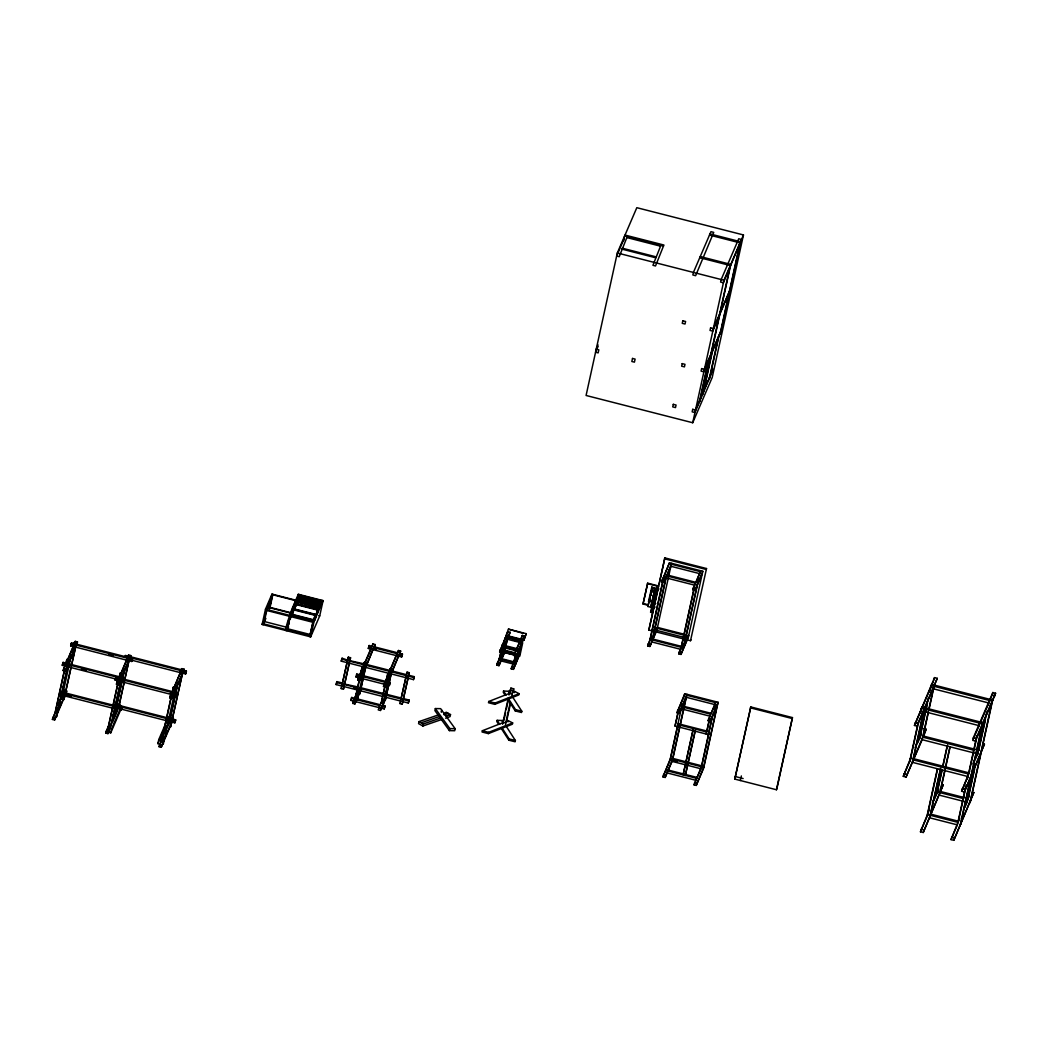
<?xml version="1.0" encoding="UTF-8"?>
<svg xmlns="http://www.w3.org/2000/svg" width="1048" height="1048" viewBox="0 0 1048 1048"><rect width="100%" height="100%" fill="white"/><g stroke="black" fill="none" stroke-linecap="round" stroke-linejoin="round"><path stroke-width="1.5" d="M654.895 600.36L655.616 598.316L655.092 599.731L653.978 599.417L654.489 598.041M654.908 600.203L655.21 599.22L654.096 598.945M656.729 593.26L655.616 592.945L656.716 593.234L655.445 596.181M654.961 599.81L655.249 598.356M654.031 598.605L653.795 599.914L654.083 598.342M506.145 635.35L508.45 629.128L526.227 633.673L523.817 640.354L507.533 636.188M508.45 629.128L523.175 633.372M523.817 640.354L526.227 633.673M655.249 598.212L655.314 597.897M115.542 678.947L62.291 665.336L63.116 662.388L65.893 663.096L65.67 664.118M63.116 662.388L62.291 665.336M57.064 714.33L54.627 719.989L52.4 719.426L57.155 707.374M67.02 666.725L67.413 665.821L65.33 671.139L63.116 670.563L75.26 641.363L77.487 641.926L76.059 646.223L76.504 644.192L127.607 657.253M64.517 669.593L55.282 711.723L57.509 712.299L54.627 719.989M69.168 659.991L56.5 716.871L69.168 659.991L66.941 659.428L65.998 662.873L68.212 663.436L65.33 671.139M55.675 710.819L64.57 670.248M66.391 661.969L66.941 659.428M129.821 657.817L132.598 658.537L131.773 661.471L70.675 645.856L71.513 642.909L74.29 643.616M71.513 642.909L70.675 645.856M61.688 699.095L62.251 696.553M71.251 655.498L62.697 694.523L64.924 695.086L57.902 711.395L56.789 711.107L56.395 712.011M72.273 650.821L72.967 647.69M70.923 667.681L63.915 699.671L76.583 642.778L74.356 642.214L73.412 645.66L75.626 646.223L68.605 662.533L67.491 662.244M62.736 695.427L63.181 693.383M73.452 646.564L73.897 644.533L71.12 643.813M64.098 692.256L64.544 690.213L59.002 703.09M74.814 643.393L75.26 641.363M71.631 664.471L76.583 642.778M65.579 694.064L65.801 693.042L116.891 706.116L114.769 712.05M66.325 692.82L66.771 690.776L65.303 694.182L64.203 693.894L63.81 694.798M170.339 693.2L176.601 694.811L176.208 695.715L115.123 680.1L115.948 677.152L118.725 677.86M109.162 730.797L107.944 733.626L105.717 733.063L109.241 723.867M174.269 692.06L177.047 692.767L176.654 693.671L173.876 692.964L171.977 698.4L169.75 697.837L171.662 692.4L120.559 679.34L118.647 684.763L116.433 684.2L128.577 654.987L130.803 655.563L130.358 657.594M118.503 678.881L118.83 677.637L67.727 664.576L67.19 666.829M117.848 683.217L108.599 725.36L110.826 725.923L107.944 733.626M119 677.742L119.223 676.733L68.12 663.672M121.778 676.825L122.485 673.615L120.258 673.052L119.315 676.497L121.542 677.074L118.647 684.763M107.996 729.028L108.547 726.487M108.992 724.456L117.887 683.872M119.708 675.593L120.258 673.052M109.424 728.19L108.534 732.264L110.747 732.84L120.507 710.19L121.398 706.116L119.171 705.553L109.424 728.19L111.638 728.766L121.398 706.116M120.821 679.222L120.507 680.466M110.878 725.714L122.485 673.615M111.612 723.199L121.083 680.021M115.018 712.732L115.568 710.19M124.568 669.135L116.014 708.147L118.241 708.723M118.673 707.596L129.9 656.415L127.673 655.838L126.729 659.297L128.943 659.86L121.922 676.17L120.821 675.881M110.747 732.84L111.638 728.766M116.407 707.243L122.223 680.715M123.245 676.025L123.939 672.908M127.122 658.38L127.673 655.838M126.769 660.201L127.214 658.157L76.111 645.096M127.476 658.039L127.699 657.031L124.922 656.323L125.315 655.406L128.092 656.127M128.131 657.031L128.577 654.987M123.769 680.047L124.214 678.004L121.437 677.296M118.293 708.5L129.9 656.415M130.096 657.712L130.319 656.69L181.409 669.751M131.773 661.471L132.598 658.537M121.895 707.387L121.057 710.334L121.895 707.387L119.118 706.68L120.088 704.413M164.051 733.05L160.108 744.198L157.894 743.635L158.785 739.56L168.532 716.911L170.758 717.474L167.313 727.469M162.584 741.316L163.698 741.591L161.261 747.25L159.047 746.687L162.571 737.504M169.75 697.837L181.907 668.624L184.121 669.187L183.19 672.358L183.636 670.327L186.413 671.034L185.575 673.969L130.751 659.952M171.833 692.505L172.055 691.497L120.952 678.436M171.505 695.296L161.929 738.997L164.143 739.56L161.261 747.25M163.527 743.229L163.147 744.145L175.802 687.252L173.588 686.689L172.632 690.134L174.859 690.697L171.977 698.4M171.217 697.51L162.309 738.08L164.536 738.657L171.558 722.347L169.344 721.784L177.885 682.759M173.025 689.23L173.588 686.689M183.217 670.039L170.549 726.932L183.217 670.039L180.99 669.476L180.046 672.921L182.273 673.497L175.252 689.794L174.138 689.519M170.064 719.308L177.256 686.545M180.439 672.017L180.99 669.476M180.806 671.676L172.881 690.553M181.461 670.654L181.907 668.624M176.208 695.715L177.047 692.767M171.728 722.033L174.859 722.832L175.697 719.884L172.92 719.177L172.475 721.207L173.418 718.05L171.951 721.443L169.724 720.88M185.575 673.969L186.413 671.034M174.859 722.832L175.697 719.884M293.65 608.063L294.986 601.945L298.3 594.282L323.072 600.609L319.719 615.883L310.68 636.87L262.131 624.451L265.485 609.189L271.982 594.111L295.746 600.19M264.109 622.447L266.795 610.237M268.157 607.853L269.65 601.382L272.978 594.36M268.432 607.919L269.925 601.447M270.646 600.216L271.982 594.111M269.781 605.587L271.943 596.063M269.388 608.705L272.218 596.129M269.794 608.508L272.808 594.766L295.575 600.596L294.436 605.443M285.908 630.529C283.681 630.844 297.409 592.932 291.541 612.215M288.554 620.639L287.06 627.857M290.034 613.918L290.231 613.001L267.463 607.185M286.903 630.791L290.257 615.517M287.401 629.651L290.414 615.923M288.58 624.674L289.248 621.621M290.244 619.303L290.925 616.198M292.117 611.993L292.942 608.574M292.051 613.591L293.06 609.006L290.06 616.434L312.828 622.263M292.209 613.224L295.353 603.687L294.016 609.792M292.68 612.884L293.361 609.779L315.238 615.373L313.142 620.246M292.536 613.984L295.654 604.46L317.531 610.067L316.85 613.159M294.174 609.438L296.257 600.884M294.632 609.111L295.654 604.46M294.698 608.954L297.396 598.932M296.453 601.919L297.278 598.5L320.609 604.46L297.121 598.866M297.619 597.334L298.3 594.282M295.654 606.74L298.431 596.548L296.872 603.897M297.475 599.535L298.3 596.115M312.841 623.272L309.684 636.608L313.024 621.346L315.828 614.822M313.313 621.123L313.509 620.206L290.741 614.39M310.68 636.87L314.033 621.595L323.072 600.609M314.23 620.023L317.531 610.067M314.649 620.573L318.12 609.517L317.452 612.569M315.448 617.953L316.273 614.534L292.929 608.6M317.727 612.635L318.553 609.216L295.077 603.622L318.396 609.582M320.531 605.43L322.064 600.36M358.337 690.239L336.12 684.567L336.958 681.619L342.513 683.034L342.238 684.016L347.202 661.668M387.171 682.877L387.393 681.855L390.17 682.562L389.791 683.479L387.013 682.759L385.585 687.069L383.358 686.492L389.083 672.226L391.467 672.908L392.083 670.982L406.519 674.676L406.126 675.58L407.083 672.135L409.296 672.698L408.353 676.157L408.746 675.253L414.301 676.667L413.462 679.615L341.255 661.157L342.093 658.21L347.451 660.083M336.958 681.619L336.12 684.567M342.093 658.21L341.255 661.157M347.569 660.148L348.316 657.148L350.543 657.725L343.456 689.165L341.229 688.601L342.067 685.078M348.316 657.148L341.229 688.601M343.456 689.165L344.202 686.165M350.543 657.725L349.783 660.725M382.035 706.287L382.271 705.265L385.048 705.985L384.21 708.92L350.884 700.405L351.722 697.457L354.499 698.165M390.17 682.562L389.332 685.51L356.019 676.995L356.844 674.047L359.621 674.755L359.399 675.777M379.206 707.649L379.651 705.605L356.32 699.645L354.905 703.942L352.678 703.378L356.058 694.549L358.272 695.112L363.355 672.829M384.341 684.226L384.786 682.196L361.455 676.235L360.04 680.532L357.813 679.969L361.18 671.139L363.407 671.702L364.35 668.257L363.97 669.161L361.743 668.585L360.407 674.702M353.883 700.09L354.106 699.082L351.329 698.361L351.722 697.457M355.049 699.121L359.399 679.274M355.442 698.217L359.451 679.903M360.8 673.799L362.136 667.681L365.307 668.31L363.63 675.934M354.905 703.942L361.206 688.326M360.04 680.532L375.119 644.533L372.892 643.957L364.56 663.305M363.08 667.733L364.481 662.244L366.695 662.821L359.608 694.261L360.171 691.719L359.058 691.431M363.473 666.829L364.481 662.244M356.49 699.75L356.713 698.741L380.044 704.701M399.681 653.323L402.458 654.031L401.633 656.978L368.306 648.45L369.132 645.516L371.909 646.223L371.686 647.245M358.219 696.239L357.276 699.697L357.656 698.793M362.962 678.986L360.617 689.676L353.726 688.051M365.752 666.266L366.695 662.821M372.446 646L372.892 643.957M375.119 644.533L373.691 648.83L374.136 646.786L397.467 652.76L397.244 653.769M382.769 698.361L378.236 709.902L380.45 710.479L381.878 706.169L384.655 706.889L385.048 705.985M384.957 685.811L381.603 701.073L383.83 701.649L380.45 710.479M388.232 682.418L389.908 674.781L387.681 674.218L386.738 677.663L388.952 678.239L385.585 687.069M381.996 700.169L385.009 686.427M386.005 681.855L386.686 678.803L388.9 679.366L391.245 673.93M388.625 674.27L390.026 668.781L392.24 669.345L385.166 700.785L385.716 698.243L384.603 697.968M388.69 674.886L390.026 668.781M389.633 671.44L389.856 670.419L366.525 664.458M382.821 706.221L389.908 674.781M383.214 705.317L387.564 685.471M388.507 685.523L386.162 696.213L385.061 695.924M389.175 682.471L390.852 674.833M391.297 672.803L392.24 669.345M384.21 708.92L384.655 706.889M389.332 685.51L389.791 683.479M397.991 652.524L398.436 650.494L400.664 651.057L399.078 655.249L402.013 656.074M401.633 656.978L402.458 654.031M409.296 672.698L402.209 704.151L399.995 703.575L400.742 700.575M406.074 676.72L400.991 699.003L407.083 672.135M402.209 704.151L402.969 701.151M384.996 697.051L408.327 703.025L409.165 700.077L403.611 698.662L403.218 699.566L408.104 677.742M413.462 679.615L414.301 676.667M409.165 700.077L408.327 703.025M437.92 715.077L419.03 721.6L418.584 723.644L422.907 726.002L442.518 719.229M422.907 726.002L423.353 723.971L440.33 718.103M435.352 708.553L434.907 710.596L449.396 730.626L454.701 730.731L455.146 728.688L442.728 711.54L441.339 711.173L441.771 710.203L440.658 708.658L435.352 708.553L449.841 728.596L449.396 730.626M441.326 712.234L441.771 710.203M443.671 713.924L446.186 712.221L450.509 714.579L450.064 716.622L445.544 718.181M482.355 730.731L482.08 732.002L488.355 733.6L512.38 724.22L512.655 722.95L508.201 720.644L506.433 721.325L505.765 722.884L503.761 722.373L482.355 730.731L488.63 732.329L512.655 722.95M488.774 701.466L488.486 702.736L494.761 704.335L518.799 694.955L519.074 693.684L514.607 691.379L512.852 692.06L512.184 693.619L510.166 693.108L488.774 701.466L495.049 703.064L519.074 693.684M504.809 652.092L498.966 665.677L496.739 665.113L503.04 649.485M499.634 651.882L507.887 631.734L510.114 632.298L501.861 652.446L499.634 651.882L506.695 635.494M498.743 660.332L499.372 658.118L514.516 661.995M501.651 647.101L501.979 645.568L518.642 649.826L518.93 649.144L518.315 651.358M500.97 651.489L498.966 660.659L499.254 659.978M501.94 646.419L502.28 644.887M499.595 658.445L501.272 650.808M501.94 647.756L502.608 644.703L504.271 645.136L500.63 661.078M498.966 665.677L505.254 650.061M501.861 652.446L510.114 632.298M503.354 645.555L504.94 638.153M502.359 651.948L502.686 650.428L514.804 653.52M505.254 638.717L505.883 636.516L521.026 640.38M501.258 658.878L503.944 646.655M507.599 633.084L507.887 631.734M504.245 652.707L507.887 636.752L506.21 636.332M504.533 652.026L507.546 638.284M488.355 733.6L488.63 732.329M494.761 704.335L495.049 703.064M502.713 723.447L503.381 721.889L502.516 720.526L497.145 720.33L496.857 721.6L498.573 724.26M509.132 694.182L509.8 692.623L508.922 691.261L503.551 691.064L503.276 692.335L504.992 694.994M519.31 655.524L513.402 669.371L511.175 668.807L524.55 635.992L522.336 635.416L514.529 653.533L514.083 655.576L516.297 656.14L524.55 635.992M513.415 664.34L515.419 655.183M514.031 662.139L515.38 656.035M513.402 669.371L519.703 653.756L519.022 656.205M502.228 721.797L502.516 720.526M508.647 692.545L508.922 691.261M518.695 648.332L515.079 664.773L518.721 648.83L516.756 649.079L518.721 648.83M515.406 664.589L516.035 662.388M502.555 724.194L508.28 698.06M508.961 694.981L510.939 688.104L513.716 688.811L513.048 691.89M522.336 635.416L521.144 639.188M503.865 720.395L505.555 712.705M506.223 709.627L508.581 698.872M510.271 691.182L510.939 688.104M509.891 694.379L510.166 693.108M521.694 642.647L518.681 656.389L518.983 655.707M519.31 654.188L521.983 641.979M521.917 642.974L522.546 640.773L522.258 641.455M505.49 724.155L510.389 701.846M511.909 694.89L513.716 688.811M506.643 721.103L510.35 704.19M507.913 721.915L508.201 720.644M514.332 692.649L514.607 691.379M505.542 725.242L515.393 740.517L515.118 741.788L508.843 740.189L509.118 738.919L502.28 728.295M511.961 695.977L521.812 711.251L521.537 712.522L515.262 710.924L515.537 709.653L508.686 699.029M617.311 252.974L586.081 395.476L692.715 422.737L712.221 377.45L743.464 234.948L636.817 207.687L617.311 252.974L723.958 280.235L743.464 234.948M623.573 240.778L624.634 235.997L663.502 245.926M647.572 605.154L643.027 603.989L647.69 583.173L658.288 585.884M643.027 603.989L647.69 583.173M651.856 586.932L648.463 601.631M647.874 606.478L651.712 590.09L654.489 590.797L651.149 606.058L650.651 607.198L647.874 606.478L651.712 590.09M649.485 601.342L650.166 598.225M650.847 595.107L652.419 588.138L656.585 589.199M649.577 601.107L650.205 598.225M650.847 595.343L652.419 588.138M650.651 607.198L654.489 590.797M654.345 594.006L652.668 598.421L653.769 598.696L653.991 597.674L652.891 597.399L654.345 594.006L655.459 594.282M654.135 606.831L651.699 612.49L650.598 612.202L655.052 591.845L657.489 586.186L657.004 588.386M692.715 422.737L723.958 280.235M655.327 594.95L656.769 589.5M651.699 612.49L656.166 592.133L658.603 586.474L647.494 583.631M651.948 630.831L648.856 630.044L664.864 557.89L706.522 568.54L690.514 640.695L687.436 639.909M658.275 587.98L648.856 630.044M658.969 584.81L664.864 557.89M699.291 402.471L708.775 359.215M699.776 401.345L709.26 358.089M710.216 357.119L730.299 265.524L699.75 257.703M710.701 355.993L730.784 264.384L700.234 256.577M651.712 642.228L649.878 646.472L647.651 645.909L651.149 636.791M671.257 565.37L663.934 582.347L661.72 581.784L669.476 562.763L702.802 571.278L688.3 637.446L680.977 654.424L678.763 653.86L682.864 643.328M702.684 394.572L712.168 351.316M703.182 393.445L712.666 350.189M663.659 577.251L650.048 639.346L683.375 647.861L698.702 578.431M664.052 576.348L650.441 638.442L681.541 646.393L694.457 587.483M649.878 646.472L657.633 627.451L684.999 634.446M663.934 582.347L671.702 563.326M709.103 379.69L718.587 336.434M709.588 378.564L719.072 335.308M652.668 639.005L666.725 574.88L695.61 582.269M669.476 562.763L661.72 581.784M719.963 334.482L740.045 242.874L709.496 235.066M720.448 333.343L740.53 241.734L709.981 233.927M702.356 573.322L695.034 590.299L692.82 589.736L700.575 570.715M694.418 586.801L680.715 649.328L651.83 641.952L666.332 575.784L695.217 583.173L694.772 585.203L665.886 577.828M680.977 654.424L688.746 635.402M695.034 590.299L702.802 571.278M683.768 646.957L697.379 584.863M708.775 733.98L701.793 765.826L694.038 784.847L696.252 785.41L703.575 768.433L718.077 702.265L684.75 693.75L676.995 712.771L679.209 713.334L686.532 696.357L672.475 760.481L665.153 777.459L662.939 776.895L670.694 757.874L677.676 726.028M708.749 733.665L708.356 734.569L675.03 726.054L678.619 709.719M679.327 707.335L675.03 726.054M665.153 777.459L672.921 758.438L701.793 765.826M679.209 713.334L686.977 694.313M682.169 704.649L670.301 758.778L703.627 767.293L717.238 705.212M684.75 693.75L683.912 696.684M679.51 727.509L672.082 761.385L700.955 768.76L712.928 714.199M680.204 724.325L686.584 695.217L715.47 702.605L713.976 709.417M695.034 731.163L685.327 775.441L695.427 730.26M717.631 704.308L710.321 721.286L708.094 720.723L715.85 701.702M709.064 720.644L706.142 734.006L706.535 733.102M706.85 731.609L709.129 721.221M696.252 785.41L704.02 766.389M710.321 721.286L718.077 702.265M708.356 734.569L712.26 716.753M734.792 779.096L750.8 706.942L792.458 717.592L776.843 788.843L776.45 789.747L734.792 779.096L750.8 706.942M740.346 780.511L741.355 775.939M776.45 789.747L792.458 717.592M922.423 739.076L906.062 777.066L903.284 776.345L911.393 756.276M914.445 725.452L934.502 677.624L937.279 678.331L917.223 726.172L914.445 725.452L933.323 681.632M906.062 777.066L926.131 729.225L923.354 728.517M909.625 761.634L918.231 722.334M920.301 712.902L921.336 708.199L982.435 723.814L960.125 825.601M910.45 758.922L917.694 725.923M920.445 713.347L921.821 707.059L982.919 722.675L960.61 824.462M924.113 708.907L912.402 762.341L967.946 776.542M912.887 761.202L924.257 709.339M919.371 738.984L928.332 698.125M929.707 691.837L931.096 685.549L992.181 701.164L969.872 802.951M919.869 737.858L927.441 703.274M930.886 687.554L931.58 684.41L992.679 700.038L970.356 801.825M933.951 680.165L934.502 677.624M928.358 711.409L922.148 739.692L977.692 753.892M929.039 708.265L933.873 686.257M922.987 736.993L928.502 711.841M929.183 708.697L934.017 686.702M926.131 729.225L923.681 736.155M923.236 832.505L943.292 784.664L923.236 832.505L920.458 831.798L929.196 810.261M937.397 768.734L927.349 814.532L957.898 822.339M928.187 811.82L937.541 769.18M941.956 769.769L937.109 791.882L963.02 798.51M942.65 766.612L947.143 746.084M937.593 790.755L942.1 770.228M942.781 767.057L947.628 744.945M944.733 770.49L939.322 795.144L967.094 802.244L975.465 764.071M945.427 767.319L949.92 746.792M950.064 747.237L940.37 791.463L968.142 798.563M953.785 840.313L973.841 792.485L953.785 840.313L951.008 839.605L959.745 818.069M964.383 791.974L984.439 744.132L964.383 791.974L961.606 791.253L969.714 771.184M973.317 737.818L972.754 740.373L975.531 741.08L995.6 693.239L992.823 692.532L973.317 737.818L976.094 738.539L995.6 693.239M975.531 741.08L976.094 738.539M966.06 785.122L957.348 824.881L929.576 817.794L940.659 768.302L930.611 814.113L958.383 821.213M967.448 778.769L976.867 735.827M978.963 726.277L979.657 723.107M958.173 822.169L964.802 791.947M975.963 741.054L968.981 772.861L913.45 758.66M977.561 754.534L986.967 711.592M988.369 705.225L989.404 700.457M967.933 799.519L974.561 769.298M985.369 720.002L978.74 750.211L923.196 736.01M992.823 692.532L992.26 695.073L995.037 695.78M654.463 598.251L653.991 599.456M653.218 606.36L654.384 603.884M65.186 665.244L63.116 670.563M65.055 666.043L65.513 664L62.736 663.292M67.91 659.415L72.836 647.991M74.513 645.948L74.906 645.044L76.019 645.319L77.487 641.926M67.504 665.585L67.897 664.681M75.888 646.118L76.281 645.214M68.159 664.576L75.181 648.267M75.666 647.127L74.46 647.075M59.959 694.706L60.352 693.802M52.4 719.426L56.278 710.426M57.457 713.426L64.478 697.116M115.123 680.1L115.503 679.183M116.433 684.2L118.345 678.763L115.568 678.056M119.38 677.336L126.153 661.629M127.843 659.572L128.223 658.668L129.336 658.956L130.803 655.563M120.337 680.349L120.73 679.445M121.476 678.2L128.498 661.891M124.214 678.004L123.821 678.908L121.044 678.2M112.948 715.286L117.874 703.85M105.717 733.063L109.595 724.05M109.713 725.648L110.106 724.744M117.127 708.435L117.52 707.531M112.49 722.059L117.599 710.203M172.186 692.165L172.579 691.261M181.16 673.209L181.553 672.305L182.653 672.58L184.121 669.187M175.802 687.252L175.409 688.156L173.195 687.593M173.654 693.986L174.413 692.741M183.02 672.24L183.413 671.336M174.806 691.837L181.828 675.528M182.208 674.624L183.243 671.231L186.02 671.938M157.894 743.635L162.768 732.303M165.885 728.805L170.758 717.474M165.034 731.779L171.191 717.474M159.047 746.687L160.318 743.726M161.942 739.954L163.161 737.124M163.03 739.272L163.423 738.368M170.444 722.059L170.837 721.155M172.317 721.103L172.697 720.199M171.505 723.474L172.54 720.081L175.317 720.788M269.65 601.382L266.48 609.451L263.14 624.713L265.878 618.359M262.131 624.451L263.323 621.713M292.693 607.277L294.986 601.945M295.51 603.334L296.374 601.316M298.588 596.181L299.296 594.53M291.265 614.652L293.361 609.779M295.85 604.015L296.676 602.089L318.553 607.683L317.727 609.609L297.409 604.408M292.248 613.552L293.82 609.897M294.003 609.451L296.112 604.578M296.296 604.133L297.134 602.207M297.331 601.749L298.156 599.823M298.353 599.364L299.178 597.439M287.466 629.481L288.593 626.874M318.278 609.15L319.142 607.133M319.299 606.779L320.164 604.761M320.321 604.395L321.199 602.377M349.665 660.646L364.311 663.895L363.918 664.799L341.7 659.113M349.338 662.755L344.648 684.134M344.543 684.056L357.329 686.82M356.844 674.047L356.464 674.951L359.241 675.659L357.813 679.969M369.132 645.516L368.752 646.419L371.529 647.127L371.084 649.171L364.468 664.524M356.019 676.995L356.399 676.091M368.306 648.45L368.686 647.546M361.743 668.585L362.136 667.681M361.573 670.235L363.525 665.703L365.922 666.384M359.7 675.593L360.735 673.17M361.128 672.266L362.11 670M364.639 665.991L365.031 665.074L389.463 671.323L398.436 650.494M350.884 700.405L351.276 699.501M361.233 677.257L365.686 667.393M373.52 648.712L373.913 647.808M366.682 665.1L373.743 647.703L397.074 653.664L390.013 671.061M356.451 693.645L357.905 690.239M352.678 703.378L353.661 701.112M354.565 699.003L355.613 696.579M355.993 695.675L356.975 693.409M357.171 694.824L357.551 693.92L358.665 694.208M357.106 695.964L356.713 696.868L357.827 697.156M356.909 699.291L360.761 690.357M385.284 682.038L386.961 678.148M390.184 672.515L390.577 671.611M400.664 651.057L389.345 677.336L388.232 677.047M387.472 682.68L388.507 680.27M392.24 671.624L399.301 654.227L402.078 654.934M381.158 703.116L381.551 702.212M382.716 701.361L383.11 700.457L384.21 700.745L386.751 694.85L383.764 702.776L382.664 702.488M382.337 706.103L383.385 703.68M399.995 703.575L400.388 702.671M623.953 239.049L616.643 256.026L619.237 256.695L627.215 236.652M598.054 344.91L596.233 349.167L598.814 349.822L598.146 352.875L595.552 352.22L598.002 346.547M660.921 245.271L652.93 265.301L655.524 265.969L663.895 245.022L625.014 235.079M496.739 665.113L500.25 656.965M514.083 655.576L519.86 642.162M511.175 668.807L512.931 664.733M514.11 662.009L515.275 659.297M522.716 642.699L519.795 656.205M657.974 589.552L657.397 590.915L656.284 590.627M650.598 612.202L652.419 607.958M654.542 603.884L655.131 602.534M653.585 631.132L655.419 626.887M647.651 645.909L651.319 637.42M652.93 639.398L657.188 629.494M692.82 589.736L694.038 586.906M695.872 582.662L700.13 572.745M706.522 568.54L706.129 569.444L664.484 558.794M684.698 639.084L686.519 634.839M678.763 653.86L680.584 649.616M690.514 640.695L690.907 639.791M676.995 712.771L683.689 697.195M677.257 726.618L677.65 725.714M662.939 776.895L670.248 759.905M708.094 720.723L709.928 716.478M711.147 713.649L715.404 703.732M694.038 784.847L701.348 767.856M937.279 678.331L917.773 723.618L914.996 722.91M915.166 747.512L921.454 732.893M903.284 776.345L911.459 757.35M917.76 742.744L920.904 735.434M932.34 802.951L938.628 788.345M920.458 831.798L928.004 814.27M934.292 799.65L938.707 789.432M973.382 738.905L979.592 724.509M980.941 721.378L988.487 703.837M990.373 699.461L991.631 696.54M972.858 763.874L979.146 749.268M961.606 791.253L967.894 776.647M975.439 759.119L977.967 753.276M963.518 809.305L969.177 796.153M951.008 839.605L957.296 824.999M964.841 807.458L966.728 803.082M421.191 722.793L439.872 716.334M444.129 714.867L448.348 713.4M446.147 716.085L450.509 714.579M449.841 728.596L455.146 728.688M626.835 237.555L660.528 246.175M622.25 248.206L655.943 256.812M621.857 249.11L655.55 257.729M670.864 566.274L699.736 573.662L700.195 571.619L671.31 564.243L656.808 630.398L684.161 637.394M662.166 579.754L664.38 580.317M693.265 587.705L695.492 588.269M651.751 587.155L658.982 589.002M652.328 588.36L656.493 589.421M655.052 591.845L656.166 592.133M651.227 591.216L654.004 591.924M650.965 601.46L653.742 602.181M650.874 601.696L653.651 602.404M651.463 602.404L655.799 603.504M643.223 603.53L647.769 604.696M650.611 605.927L655.157 607.08M933.31 688.798L988.854 702.998M655.026 627.791L684.606 635.35M686.126 635.743L688.353 636.306M655.026 631.63L684.344 639.123M923.55 711.448L979.094 725.648M648.109 643.878L650.323 644.441M679.209 651.83L681.423 652.393M922.712 737.15L973.618 750.172M507.625 635.73L523.921 639.896M508.254 636.595L520.476 639.725M508.162 636.83L520.384 639.948M505.922 637.014L507.586 637.433M505.594 637.197L520.738 641.062M513.127 639.974L517.673 641.14M506.774 639.11L520.398 642.594M750.42 707.845L792.078 718.496M503.787 645.28L517.424 648.764M502.32 645.385L503.983 645.817M509.511 648.358L515.577 649.904M299.112 594.937L321.893 600.766M503.158 647.481L516.795 650.965M298.3 596.142L321.631 602.076L298.143 596.482M309.055 599.705L313.614 600.871M504.494 650.127L515.105 652.839M686.139 697.261L715.024 704.636M500.093 649.839L502.306 650.415M514.529 653.533L516.756 654.109M503.865 652.341L515.354 655.079M503.407 652.275L515.249 655.301M296.243 600.897L319.575 606.844L296.099 601.238M912.952 759.8L968.496 774M499.084 658.799L514.227 662.677M681.999 705.867L710.885 713.256M681.606 706.771L710.492 714.16M500.263 660.712L512.38 663.816M292.785 608.94L316.116 614.901M296.676 610.133L315.435 614.927M318.723 615.621L319.719 615.883M681.161 708.802L710.046 716.19M497.184 663.083L499.411 663.646M511.621 666.764L513.847 667.34M677.44 710.727L679.654 711.304M708.54 718.679L710.767 719.255M267.633 606.779L290.401 612.595M290.912 613.984L313.693 619.8M265.485 609.189L314.033 621.595M266.284 610.355L289.052 616.185M903.835 773.804L906.612 774.511M962.156 788.712L964.933 789.419M373.232 648.712L376.271 649.485M293.466 631.21L298.025 632.376M509.97 690.37L512.747 691.077M347.923 658.065L350.15 658.629M406.69 673.039L408.903 673.615M364.088 663.161L366.302 663.725M389.633 669.685L391.86 670.261M391.69 671.899L413.908 677.571M387.288 675.122L389.515 675.685M362.687 670.51L363.8 670.799M515.537 709.653L521.812 711.251M361.848 673.458L362.962 673.733M361.848 675.331L385.179 681.292M357.918 676.471L362.464 677.637M384.564 683.217L386.778 683.781M358.259 677.925L360.486 678.501M383.804 684.462L386.031 685.025M672.475 760.481L677.034 761.647M735.355 776.555L743.124 778.546M921.009 829.256L923.786 829.964M951.558 837.064L954.335 837.771M360.473 687.632L401.384 698.086M336.565 682.523L357.303 687.829M359.896 688.484L384.341 694.732M386.555 695.309L408.772 700.981M359.451 690.527L382.337 696.37M667.943 769.992L696.828 777.38M663.384 774.852L665.598 775.428M694.483 782.804L696.71 783.38M509.118 738.919L515.393 740.517M353.124 701.335L355.351 701.911M378.682 707.872L380.896 708.435M73.963 643.118L76.19 643.682M127.28 656.742L129.507 657.319M180.61 670.379L182.824 670.943M129.926 657.594L181.029 670.654M182.837 672.266L185.968 673.065M129.441 658.734L132.218 659.441M108.665 654.555L113.354 655.76M126.677 660.423L127.777 660.712M179.994 674.047L181.108 674.336M66.548 660.332L68.775 660.895M119.878 673.956L122.092 674.532M64.242 664.825L68.945 666.03M81.469 669.227L86.172 670.432M117.075 679.589L121.778 680.794M63.561 668.532L65.775 669.096M116.878 682.169L119.105 682.733M170.195 695.793L172.422 696.37M114.612 704.269L117.389 704.976M119.603 705.54L167.601 717.815M114.219 705.173L116.996 705.88M119.21 706.457L167.222 718.718M60.797 691.772L63.574 692.479M172.121 721.129L175.252 721.928M65.408 693.959L116.498 707.02M120.035 708.815L165.466 720.421M66.614 695.4L71.316 696.606M61.531 695.112L116.354 709.129M169.999 724.103L171.112 724.378L164.091 740.687L162.977 740.399M55.23 712.863L56.343 713.138M158.785 739.56L161.012 740.124M52.845 717.395L55.072 717.959M106.162 731.019L108.389 731.596M159.493 744.656L161.706 745.22M419.03 721.6L423.353 723.971M503.551 691.064L506.119 695.047M507.56 698.977L515.262 710.924M497.145 720.33L499.713 724.312M501.141 728.242L508.843 740.189M632.52 358.442L631.839 361.495L634.433 362.149L635.101 359.097L632.52 358.442M682.811 320.78L682.248 323.321L685.025 324.029L685.589 321.487L682.811 320.78M693.409 272.428L692.846 274.969L695.623 275.69L713.74 232.381L710.963 231.66L693.409 272.428M673.288 404.332L672.724 406.873L675.501 407.593L676.065 405.039L673.288 404.332M682.209 363.617L681.659 366.171L684.436 366.879L684.986 364.324L682.209 363.617M692.728 409.31L692.165 411.851L694.942 412.558L713.059 369.25L695.505 410.017L692.728 409.31M701.649 368.595L701.099 371.136L703.876 371.844L721.98 328.535L704.426 369.302L701.649 368.595M710.583 327.88L710.02 330.421L712.797 331.129L730.915 287.82L713.361 328.587L710.583 327.88M721.181 279.528L720.618 282.069L723.395 282.777L741.512 239.481L738.735 238.761L721.181 279.528M667.55 770.896L667.104 772.926L695.99 780.315L696.435 778.284L667.55 770.896M692.807 730.6L683.1 774.878L693.2 729.683L692.807 730.6M264.306 621.529L263.336 623.796L286.104 629.612L287.087 627.359L264.306 621.529M297.697 599.705L296.872 601.631L318.749 607.224L319.575 605.312L297.697 599.705M298.719 597.321L297.894 599.246L319.784 604.84L320.609 602.914L298.719 597.321M287.597 628.748L287.113 629.874L309.881 635.691L310.365 634.564L287.597 628.748M520.659 640.014L520.358 640.695L522.035 641.127L522.323 640.446L520.659 640.014M678.095 723.683L677.702 724.587L706.588 731.962L706.981 731.059L678.095 723.683"/></g></svg>
